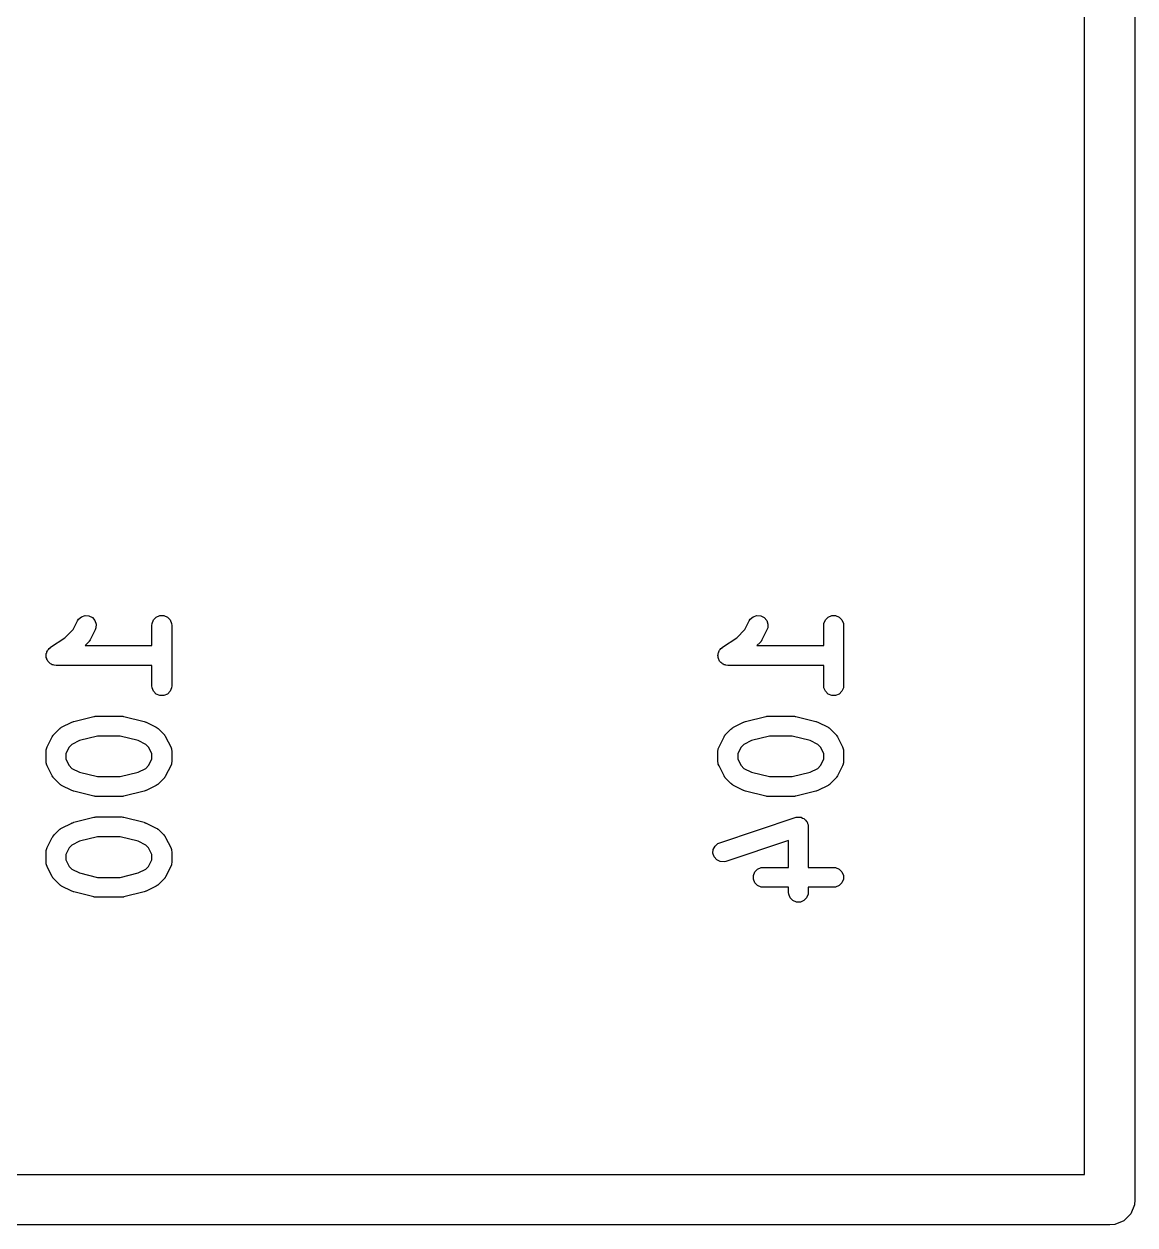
# Model space of a CAD drawing. Extents: x 169.7 to 203.1, y -97.4 to -79.2.
# Drawn here: x 194.7 to 203.1, y -97.39 to -88.3 of the extents above; entities that cross this region are included whole.
import ezdxf

# ---------------------------------------------------------------- set-up
doc = ezdxf.new("R2010")
doc.units = 0
doc.layers.add('BLACK', color=7, linetype='CONTINUOUS')

msp = doc.modelspace()

# ---------------------------------------------------------------- linework, layer by layer
at = {"layer": 'BLACK', "linetype": 'CONTINUOUS'}
for p, q in [((203.1005, -79.415), (203.1005, -97.195)), ((202.7195, -97.0045), (202.7195, -79.6055)), ((195.111616, -92.805729), (195.133724, -92.786556)), ((195.133724, -92.786556), (195.161485, -92.777302)), ((195.161485, -92.777302), (195.190675, -92.779376)), ((195.190675, -92.779376), (195.21685, -92.792463)), ((195.21685, -92.792463), (195.236023, -92.814571)), ((195.679935, -92.810045), (195.700627, -92.789353)), ((195.700627, -92.789353), (195.727663, -92.778154)), ((195.727663, -92.778154), (195.756927, -92.778154)), ((195.756927, -92.778154), (195.783963, -92.789353)), ((195.783963, -92.789353), (195.804655, -92.810045)), ((200.191616, -92.805729), (200.213724, -92.786556)), ((200.213724, -92.786556), (200.241485, -92.777302)), ((200.241485, -92.777302), (200.270675, -92.779376)), ((200.270675, -92.779376), (200.29685, -92.792463)), ((200.29685, -92.792463), (200.316023, -92.814571)), ((200.759935, -92.810045), (200.780627, -92.789353)), ((200.780627, -92.789353), (200.807663, -92.778154)), ((200.807663, -92.778154), (200.836927, -92.778154)), ((200.836927, -92.778154), (200.863963, -92.789353)), ((200.863963, -92.789353), (200.884655, -92.810045)), ((195.0088, -92.945808), (195.071131, -92.883476)), ((195.071131, -92.883476), (195.103784, -92.818172)), ((195.103784, -92.818172), (195.111616, -92.805729)), ((195.237948, -92.885254), (195.199853, -92.961445)), ((195.236023, -92.814571), (195.245277, -92.842332)), ((195.243203, -92.871522), (195.237948, -92.885254)), ((195.245277, -92.842332), (195.243203, -92.871522)), ((195.667295, -92.851713), (195.668736, -92.837081)), ((195.667295, -93.005285), (195.667295, -92.851713)), ((195.668736, -92.837081), (195.679935, -92.810045)), ((195.804655, -92.810045), (195.815854, -92.837081)), ((195.815854, -92.837081), (195.817295, -92.851713)), ((195.817295, -92.851713), (195.817295, -93.308856)), ((200.0888, -92.945808), (200.151131, -92.883476)), ((200.151131, -92.883476), (200.183784, -92.818172)), ((200.183784, -92.818172), (200.191616, -92.805729)), ((200.317948, -92.885254), (200.279853, -92.961445)), ((200.316023, -92.814571), (200.325277, -92.842332)), ((200.323203, -92.871522), (200.317948, -92.885254)), ((200.325277, -92.842332), (200.323203, -92.871522)), ((200.747295, -92.851713), (200.748736, -92.837081)), ((200.747295, -93.005285), (200.747295, -92.851713)), ((200.748736, -92.837081), (200.759935, -92.810045)), ((200.884655, -92.810045), (200.895854, -92.837081)), ((200.895854, -92.837081), (200.897295, -92.851713)), ((200.897295, -92.851713), (200.897295, -93.308856)), ((194.900692, -93.017881), (195.0088, -92.945808)), ((195.185804, -92.980937), (195.161456, -93.005285)), ((195.190522, -92.975187), (195.185804, -92.980937)), ((195.192021, -92.973888), (195.190522, -92.975187)), ((195.193442, -92.971628), (195.192021, -92.973888)), ((195.195131, -92.969572), (195.193442, -92.971628)), ((195.195888, -92.967744), (195.195131, -92.969572)), ((195.199853, -92.961445), (195.195888, -92.967744)), ((199.980692, -93.017881), (200.0888, -92.945808)), ((200.265804, -92.980937), (200.241456, -93.005285)), ((200.270522, -92.975187), (200.265804, -92.980937)), ((200.272021, -92.973888), (200.270522, -92.975187)), ((200.273442, -92.971628), (200.272021, -92.973888)), ((200.275131, -92.969572), (200.273442, -92.971628)), ((200.275888, -92.967744), (200.275131, -92.969572)), ((200.279853, -92.961445), (200.275888, -92.967744)), ((194.867295, -93.080207), (194.868736, -93.073002)), ((194.868736, -93.065653), (194.871577, -93.058792)), ((194.868736, -93.073002), (194.868736, -93.065653)), ((194.871577, -93.058792), (194.873034, -93.051512)), ((194.873034, -93.051512), (194.877122, -93.045406)), ((194.877122, -93.045406), (194.879935, -93.038617)), ((194.879935, -93.038617), (194.885185, -93.033366)), ((194.885185, -93.033366), (194.889317, -93.027197)), ((194.889317, -93.027197), (194.900575, -93.017976)), ((194.900575, -93.017976), (194.900627, -93.017925)), ((194.900627, -93.017925), (194.900649, -93.017915)), ((194.900649, -93.017915), (194.900692, -93.017881)), ((195.161456, -93.005285), (195.667295, -93.005285)), ((199.947295, -93.080207), (199.948736, -93.073002)), ((199.948736, -93.065653), (199.951577, -93.058792)), ((199.948736, -93.073002), (199.948736, -93.065653)), ((199.951577, -93.058792), (199.953034, -93.051512)), ((199.953034, -93.051512), (199.957122, -93.045406)), ((199.957122, -93.045406), (199.959935, -93.038617)), ((199.959935, -93.038617), (199.965185, -93.033366)), ((199.965185, -93.033366), (199.969317, -93.027197)), ((199.969317, -93.027197), (199.980575, -93.017976)), ((199.980575, -93.017976), (199.980627, -93.017925)), ((199.980627, -93.017925), (199.980649, -93.017915)), ((199.980649, -93.017915), (199.980692, -93.017881)), ((200.241456, -93.005285), (200.747295, -93.005285)), ((194.868736, -93.087491), (194.867295, -93.080207)), ((194.868736, -93.094917), (194.868736, -93.087491)), ((194.871547, -93.101705), (194.868736, -93.094917)), ((194.872974, -93.108914), (194.871547, -93.101705)), ((194.877093, -93.115092), (194.872974, -93.108914)), ((194.879935, -93.121953), (194.877093, -93.115092)), ((194.88513, -93.127148), (194.879935, -93.121953)), ((194.889207, -93.133263), (194.88513, -93.127148)), ((194.895376, -93.137394), (194.889207, -93.133263)), ((194.900627, -93.142645), (194.895376, -93.137394)), ((194.907416, -93.145457), (194.900627, -93.142645)), ((194.913522, -93.149546), (194.907416, -93.145457)), ((194.920802, -93.151002), (194.913522, -93.149546)), ((194.927663, -93.153844), (194.920802, -93.151002)), ((194.942141, -93.155269), (194.927663, -93.153844)), ((194.942217, -93.155285), (194.942141, -93.155269)), ((194.942242, -93.155279), (194.942217, -93.155285)), ((194.942295, -93.155285), (194.942242, -93.155279)), ((195.667295, -93.155285), (194.942295, -93.155285)), ((195.667295, -93.308856), (195.667295, -93.155285)), ((199.948736, -93.087491), (199.947295, -93.080207)), ((199.948736, -93.094917), (199.948736, -93.087491)), ((199.951547, -93.101705), (199.948736, -93.094917)), ((199.952974, -93.108914), (199.951547, -93.101705)), ((199.957093, -93.115092), (199.952974, -93.108914)), ((199.959935, -93.121953), (199.957093, -93.115092)), ((199.96513, -93.127148), (199.959935, -93.121953)), ((199.969207, -93.133263), (199.96513, -93.127148)), ((199.975376, -93.137394), (199.969207, -93.133263)), ((199.980627, -93.142645), (199.975376, -93.137394)), ((199.987416, -93.145457), (199.980627, -93.142645)), ((199.993522, -93.149546), (199.987416, -93.145457)), ((200.000802, -93.151002), (199.993522, -93.149546)), ((200.007663, -93.153844), (200.000802, -93.151002)), ((200.022141, -93.155269), (200.007663, -93.153844)), ((200.022217, -93.155285), (200.022141, -93.155269)), ((200.022242, -93.155279), (200.022217, -93.155285)), ((200.022295, -93.155285), (200.022242, -93.155279)), ((200.747295, -93.155285), (200.022295, -93.155285)), ((200.747295, -93.308856), (200.747295, -93.155285)), ((195.668736, -93.323488), (195.667295, -93.308856)), ((195.679935, -93.350524), (195.668736, -93.323488)), ((195.815854, -93.323488), (195.804655, -93.350524)), ((195.817295, -93.308856), (195.815854, -93.323488)), ((200.748736, -93.323488), (200.747295, -93.308856)), ((200.759935, -93.350524), (200.748736, -93.323488)), ((200.895854, -93.323488), (200.884655, -93.350524)), ((200.897295, -93.308856), (200.895854, -93.323488)), ((195.700627, -93.371216), (195.679935, -93.350524)), ((195.727663, -93.382415), (195.700627, -93.371216)), ((195.756927, -93.382415), (195.727663, -93.382415)), ((195.783963, -93.371216), (195.756927, -93.382415)), ((195.804655, -93.350524), (195.783963, -93.371216)), ((200.780627, -93.371216), (200.759935, -93.350524)), ((200.807663, -93.382415), (200.780627, -93.371216)), ((200.836927, -93.382415), (200.807663, -93.382415)), ((200.863963, -93.371216), (200.836927, -93.382415)), ((200.884655, -93.350524), (200.863963, -93.371216)), ((194.984944, -93.622727), (195.061135, -93.584632)), ((195.061135, -93.584632), (195.062204, -93.584222)), ((195.062204, -93.584222), (195.06264, -93.5839)), ((195.06264, -93.5839), (195.068791, -93.581701)), ((195.068791, -93.581701), (195.074867, -93.579377)), ((195.074867, -93.579377), (195.075405, -93.579338)), ((195.075405, -93.579338), (195.076485, -93.578953)), ((195.076485, -93.578953), (195.228867, -93.540857)), ((195.228867, -93.540857), (195.231403, -93.540481)), ((195.231403, -93.540481), (195.232425, -93.540059)), ((195.232425, -93.540059), (195.237937, -93.539516)), ((195.237937, -93.539516), (195.243411, -93.538707)), ((195.243411, -93.538707), (195.244503, -93.538869)), ((195.244503, -93.538869), (195.247057, -93.538618)), ((195.247057, -93.538618), (195.437533, -93.538618)), ((195.437533, -93.538618), (195.440086, -93.538869)), ((195.440086, -93.538869), (195.441179, -93.538707)), ((195.441179, -93.538707), (195.446653, -93.539516)), ((195.446653, -93.539516), (195.452165, -93.540059)), ((195.452165, -93.540059), (195.453185, -93.540481)), ((195.453185, -93.540481), (195.455724, -93.540857)), ((195.455724, -93.540857), (195.608105, -93.578953)), ((195.608105, -93.578953), (195.609184, -93.579338)), ((195.609184, -93.579338), (195.609723, -93.579377)), ((195.609723, -93.579377), (195.615798, -93.581701)), ((195.615798, -93.581701), (195.62195, -93.5839)), ((195.62195, -93.5839), (195.622385, -93.584222)), ((195.622385, -93.584222), (195.623455, -93.584632)), ((195.623455, -93.584632), (195.699645, -93.622727)), ((200.064944, -93.622727), (200.141135, -93.584632)), ((200.141135, -93.584632), (200.142204, -93.584222)), ((200.142204, -93.584222), (200.14264, -93.5839)), ((200.14264, -93.5839), (200.148791, -93.581701)), ((200.148791, -93.581701), (200.154867, -93.579377)), ((200.154867, -93.579377), (200.155405, -93.579338)), ((200.155405, -93.579338), (200.156485, -93.578953)), ((200.156485, -93.578953), (200.308867, -93.540857)), ((200.308867, -93.540857), (200.311403, -93.540481)), ((200.311403, -93.540481), (200.312425, -93.540059)), ((200.312425, -93.540059), (200.317937, -93.539516)), ((200.317937, -93.539516), (200.323411, -93.538707)), ((200.323411, -93.538707), (200.324503, -93.538869)), ((200.324503, -93.538869), (200.327057, -93.538618)), ((200.327057, -93.538618), (200.517533, -93.538618)), ((200.517533, -93.538618), (200.520086, -93.538869)), ((200.520086, -93.538869), (200.521179, -93.538707)), ((200.521179, -93.538707), (200.526653, -93.539516)), ((200.526653, -93.539516), (200.532165, -93.540059)), ((200.532165, -93.540059), (200.533185, -93.540481)), ((200.533185, -93.540481), (200.535724, -93.540857)), ((200.535724, -93.540857), (200.688105, -93.578953)), ((200.688105, -93.578953), (200.689184, -93.579338)), ((200.689184, -93.579338), (200.689723, -93.579377)), ((200.689723, -93.579377), (200.695798, -93.581701)), ((200.695798, -93.581701), (200.70195, -93.5839)), ((200.70195, -93.5839), (200.702385, -93.584222)), ((200.702385, -93.584222), (200.703455, -93.584632)), ((200.703455, -93.584632), (200.779645, -93.622727)), ((194.875213, -93.770554), (194.913308, -93.694363)), ((194.913308, -93.694363), (194.917272, -93.688063)), ((194.917272, -93.688063), (194.91803, -93.686236)), ((194.91803, -93.686236), (194.919718, -93.684179)), ((194.919718, -93.684179), (194.92114, -93.68192)), ((194.92114, -93.68192), (194.922638, -93.68062)), ((194.922638, -93.68062), (194.927357, -93.674871)), ((194.927357, -93.674871), (194.965452, -93.636776)), ((194.965452, -93.636776), (194.971201, -93.632057)), ((194.971201, -93.632057), (194.972501, -93.630559)), ((194.972501, -93.630559), (194.97476, -93.629137)), ((194.97476, -93.629137), (194.976817, -93.627449)), ((194.976817, -93.627449), (194.978644, -93.626691)), ((194.978644, -93.626691), (194.984944, -93.622727)), ((195.256292, -93.688618), (195.12085, -93.722478)), ((195.428298, -93.688618), (195.256292, -93.688618)), ((195.563737, -93.722478), (195.428298, -93.688618)), ((195.699645, -93.622727), (195.705941, -93.62669)), ((195.705941, -93.62669), (195.707771, -93.627448)), ((195.707771, -93.627448), (195.709829, -93.629137)), ((195.709829, -93.629137), (195.712088, -93.630559)), ((195.712088, -93.630559), (195.713387, -93.632057)), ((195.713387, -93.632057), (195.719136, -93.636775)), ((195.719136, -93.636775), (195.757232, -93.67487)), ((195.757232, -93.67487), (195.761952, -93.680621)), ((195.761952, -93.680621), (195.76345, -93.68192)), ((195.76345, -93.68192), (195.764869, -93.684175)), ((195.764869, -93.684175), (195.76656, -93.686235)), ((195.76656, -93.686235), (195.767318, -93.688065)), ((195.767318, -93.688065), (195.771282, -93.694363)), ((195.771282, -93.694363), (195.809377, -93.770554)), ((199.955213, -93.770554), (199.993308, -93.694363)), ((199.993308, -93.694363), (199.997272, -93.688063)), ((199.997272, -93.688063), (199.99803, -93.686236)), ((199.99803, -93.686236), (199.999718, -93.684179)), ((199.999718, -93.684179), (200.00114, -93.68192)), ((200.00114, -93.68192), (200.002638, -93.68062)), ((200.002638, -93.68062), (200.007357, -93.674871)), ((200.007357, -93.674871), (200.045452, -93.636776)), ((200.045452, -93.636776), (200.051201, -93.632057)), ((200.051201, -93.632057), (200.052501, -93.630559)), ((200.052501, -93.630559), (200.05476, -93.629137)), ((200.05476, -93.629137), (200.056817, -93.627449)), ((200.056817, -93.627449), (200.058644, -93.626691)), ((200.058644, -93.626691), (200.064944, -93.622727)), ((200.336292, -93.688618), (200.20085, -93.722478)), ((200.508298, -93.688618), (200.336292, -93.688618)), ((200.643737, -93.722478), (200.508298, -93.688618)), ((200.779645, -93.622727), (200.785941, -93.62669)), ((200.785941, -93.62669), (200.787771, -93.627448)), ((200.787771, -93.627448), (200.789829, -93.629137)), ((200.789829, -93.629137), (200.792088, -93.630559)), ((200.792088, -93.630559), (200.793387, -93.632057)), ((200.793387, -93.632057), (200.799136, -93.636775)), ((200.799136, -93.636775), (200.837232, -93.67487)), ((200.837232, -93.67487), (200.841952, -93.680621)), ((200.841952, -93.680621), (200.84345, -93.68192)), ((200.84345, -93.68192), (200.844869, -93.684175)), ((200.844869, -93.684175), (200.84656, -93.686235)), ((200.84656, -93.686235), (200.847318, -93.688065)), ((200.847318, -93.688065), (200.851282, -93.694363)), ((200.851282, -93.694363), (200.889377, -93.770554)), ((194.867295, -93.804095), (194.868736, -93.789463)), ((194.868736, -93.789463), (194.869767, -93.786973)), ((194.869767, -93.786973), (194.869958, -93.784286)), ((194.869958, -93.784286), (194.875213, -93.770554)), ((195.042029, -93.77233), (195.017295, -93.821799)), ((195.062911, -93.751448), (195.042029, -93.77233)), ((195.12085, -93.722478), (195.062911, -93.751448)), ((195.621677, -93.751448), (195.563737, -93.722478)), ((195.642561, -93.772331), (195.621677, -93.751448)), ((195.667295, -93.821799), (195.642561, -93.772331)), ((195.809377, -93.770554), (195.814632, -93.784286)), ((195.814632, -93.784286), (195.814822, -93.786973)), ((195.814822, -93.786973), (195.815854, -93.789463)), ((195.815854, -93.789463), (195.817295, -93.804095)), ((199.947295, -93.804095), (199.948736, -93.789463)), ((199.948736, -93.789463), (199.949767, -93.786973)), ((199.949767, -93.786973), (199.949958, -93.784286)), ((199.949958, -93.784286), (199.955213, -93.770554)), ((200.122029, -93.77233), (200.097295, -93.821799)), ((200.142911, -93.751448), (200.122029, -93.77233)), ((200.20085, -93.722478), (200.142911, -93.751448)), ((200.701677, -93.751448), (200.643737, -93.722478)), ((200.722561, -93.772331), (200.701677, -93.751448)), ((200.747295, -93.821799), (200.722561, -93.772331)), ((200.889377, -93.770554), (200.894632, -93.784286)), ((200.894632, -93.784286), (200.894822, -93.786973)), ((200.894822, -93.786973), (200.895854, -93.789463)), ((200.895854, -93.789463), (200.897295, -93.804095)), ((194.867295, -93.880285), (194.867295, -93.804095)), ((194.868736, -93.894917), (194.867295, -93.880285)), ((195.017295, -93.821799), (195.017295, -93.86258)), ((195.017295, -93.86258), (195.042029, -93.912049)), ((195.642561, -93.912048), (195.667295, -93.86258)), ((195.667295, -93.86258), (195.667295, -93.821799)), ((195.817295, -93.880285), (195.815854, -93.894917)), ((195.817295, -93.804095), (195.817295, -93.880285)), ((199.947295, -93.880285), (199.947295, -93.804095)), ((199.948736, -93.894917), (199.947295, -93.880285)), ((200.097295, -93.821799), (200.097295, -93.86258)), ((200.097295, -93.86258), (200.122029, -93.912049)), ((200.722561, -93.912048), (200.747295, -93.86258)), ((200.747295, -93.86258), (200.747295, -93.821799)), ((200.897295, -93.880285), (200.895854, -93.894917)), ((200.897295, -93.804095), (200.897295, -93.880285)), ((194.869767, -93.897406), (194.868736, -93.894917)), ((194.869958, -93.900094), (194.869767, -93.897406)), ((194.875213, -93.913826), (194.869958, -93.900094)), ((194.913308, -93.990017), (194.875213, -93.913826)), ((195.042029, -93.912049), (195.062911, -93.932931)), ((195.062911, -93.932931), (195.120851, -93.961901)), ((195.120851, -93.961901), (195.256291, -93.995761)), ((195.428299, -93.995761), (195.563738, -93.961901)), ((195.563738, -93.961901), (195.621677, -93.932931)), ((195.621677, -93.932931), (195.642561, -93.912048)), ((195.809377, -93.913826), (195.771282, -93.990017)), ((195.814632, -93.900094), (195.809377, -93.913826)), ((195.814822, -93.897406), (195.814632, -93.900094)), ((195.815854, -93.894917), (195.814822, -93.897406)), ((199.949767, -93.897406), (199.948736, -93.894917)), ((199.949958, -93.900094), (199.949767, -93.897406)), ((199.955213, -93.913826), (199.949958, -93.900094)), ((199.993308, -93.990017), (199.955213, -93.913826)), ((200.122029, -93.912049), (200.142911, -93.932931)), ((200.142911, -93.932931), (200.200851, -93.961901)), ((200.200851, -93.961901), (200.336291, -93.995761)), ((200.508299, -93.995761), (200.643738, -93.961901)), ((200.643738, -93.961901), (200.701677, -93.932931)), ((200.701677, -93.932931), (200.722561, -93.912048)), ((200.889377, -93.913826), (200.851282, -93.990017)), ((200.894632, -93.900094), (200.889377, -93.913826)), ((200.894822, -93.897406), (200.894632, -93.900094)), ((200.895854, -93.894917), (200.894822, -93.897406)), ((194.917272, -93.996316), (194.913308, -93.990017)), ((194.91803, -93.998144), (194.917272, -93.996316)), ((194.919718, -94.0002), (194.91803, -93.998144)), ((194.92114, -94.00246), (194.919718, -94.0002)), ((194.922638, -94.003759), (194.92114, -94.00246)), ((194.927357, -94.009509), (194.922638, -94.003759)), ((194.965452, -94.047604), (194.927357, -94.009509)), ((194.971201, -94.052322), (194.965452, -94.047604)), ((194.972501, -94.053821), (194.971201, -94.052322)), ((194.97476, -94.055242), (194.972501, -94.053821)), ((194.976817, -94.056931), (194.97476, -94.055242)), ((194.978644, -94.057688), (194.976817, -94.056931)), ((194.984944, -94.061653), (194.978644, -94.057688)), ((195.061135, -94.099748), (194.984944, -94.061653)), ((195.256291, -93.995761), (195.428299, -93.995761)), ((195.699645, -94.061653), (195.623455, -94.099748)), ((195.705941, -94.057689), (195.699645, -94.061653)), ((195.707771, -94.056932), (195.705941, -94.057689)), ((195.709829, -94.055242), (195.707771, -94.056932)), ((195.712088, -94.053821), (195.709829, -94.055242)), ((195.713387, -94.052322), (195.712088, -94.053821)), ((195.719136, -94.047605), (195.713387, -94.052322)), ((195.757232, -94.00951), (195.719136, -94.047605)), ((195.761952, -94.003758), (195.757232, -94.00951)), ((195.76345, -94.00246), (195.761952, -94.003758)), ((195.764869, -94.000204), (195.76345, -94.00246)), ((195.76656, -93.998145), (195.764869, -94.000204)), ((195.767318, -93.996314), (195.76656, -93.998145)), ((195.771282, -93.990017), (195.767318, -93.996314)), ((199.997272, -93.996316), (199.993308, -93.990017)), ((199.99803, -93.998144), (199.997272, -93.996316)), ((199.999718, -94.0002), (199.99803, -93.998144)), ((200.00114, -94.00246), (199.999718, -94.0002)), ((200.002638, -94.003759), (200.00114, -94.00246)), ((200.007357, -94.009509), (200.002638, -94.003759)), ((200.045452, -94.047604), (200.007357, -94.009509)), ((200.051201, -94.052322), (200.045452, -94.047604)), ((200.052501, -94.053821), (200.051201, -94.052322)), ((200.05476, -94.055242), (200.052501, -94.053821)), ((200.056817, -94.056931), (200.05476, -94.055242)), ((200.058644, -94.057688), (200.056817, -94.056931)), ((200.064944, -94.061653), (200.058644, -94.057688)), ((200.141135, -94.099748), (200.064944, -94.061653)), ((200.336291, -93.995761), (200.508299, -93.995761)), ((200.779645, -94.061653), (200.703455, -94.099748)), ((200.785941, -94.057689), (200.779645, -94.061653)), ((200.787771, -94.056932), (200.785941, -94.057689)), ((200.789829, -94.055242), (200.787771, -94.056932)), ((200.792088, -94.053821), (200.789829, -94.055242)), ((200.793387, -94.052322), (200.792088, -94.053821)), ((200.799136, -94.047605), (200.793387, -94.052322)), ((200.837232, -94.00951), (200.799136, -94.047605)), ((200.841952, -94.003758), (200.837232, -94.00951)), ((200.84345, -94.00246), (200.841952, -94.003758)), ((200.844869, -94.000204), (200.84345, -94.00246)), ((200.84656, -93.998145), (200.844869, -94.000204)), ((200.847318, -93.996314), (200.84656, -93.998145)), ((200.851282, -93.990017), (200.847318, -93.996314)), ((195.062204, -94.100157), (195.061135, -94.099748)), ((195.06264, -94.10048), (195.062204, -94.100157)), ((195.068785, -94.102675), (195.06264, -94.10048)), ((195.074867, -94.105003), (195.068785, -94.102675)), ((195.075406, -94.105041), (195.074867, -94.105003)), ((195.076486, -94.105427), (195.075406, -94.105041)), ((195.228867, -94.143522), (195.076486, -94.105427)), ((195.231404, -94.143897), (195.228867, -94.143522)), ((195.232425, -94.14432), (195.231404, -94.143897)), ((195.237927, -94.144861), (195.232425, -94.14432)), ((195.243412, -94.145673), (195.237927, -94.144861)), ((195.244507, -94.145509), (195.243412, -94.145673)), ((195.247057, -94.145761), (195.244507, -94.145509)), ((195.437533, -94.145761), (195.247057, -94.145761)), ((195.440086, -94.145509), (195.437533, -94.145761)), ((195.441178, -94.145672), (195.440086, -94.145509)), ((195.44665, -94.144863), (195.441178, -94.145672)), ((195.452165, -94.14432), (195.44665, -94.144863)), ((195.453186, -94.143896), (195.452165, -94.14432)), ((195.455723, -94.143522), (195.453186, -94.143896)), ((195.608104, -94.105427), (195.455723, -94.143522)), ((195.609183, -94.105041), (195.608104, -94.105427)), ((195.609723, -94.105003), (195.609183, -94.105041)), ((195.615804, -94.102675), (195.609723, -94.105003)), ((195.62195, -94.10048), (195.615804, -94.102675)), ((195.622385, -94.100157), (195.62195, -94.10048)), ((195.623455, -94.099748), (195.622385, -94.100157)), ((200.142204, -94.100157), (200.141135, -94.099748)), ((200.14264, -94.10048), (200.142204, -94.100157)), ((200.148785, -94.102675), (200.14264, -94.10048)), ((200.154867, -94.105003), (200.148785, -94.102675)), ((200.155406, -94.105041), (200.154867, -94.105003)), ((200.156486, -94.105427), (200.155406, -94.105041)), ((200.308867, -94.143522), (200.156486, -94.105427)), ((200.311404, -94.143897), (200.308867, -94.143522)), ((200.312425, -94.14432), (200.311404, -94.143897)), ((200.317927, -94.144861), (200.312425, -94.14432)), ((200.323412, -94.145673), (200.317927, -94.144861)), ((200.324507, -94.145509), (200.323412, -94.145673)), ((200.327057, -94.145761), (200.324507, -94.145509)), ((200.517533, -94.145761), (200.327057, -94.145761)), ((200.520086, -94.145509), (200.517533, -94.145761)), ((200.521178, -94.145672), (200.520086, -94.145509)), ((200.52665, -94.144863), (200.521178, -94.145672)), ((200.532165, -94.14432), (200.52665, -94.144863)), ((200.533186, -94.143896), (200.532165, -94.14432)), ((200.535723, -94.143522), (200.533186, -94.143896)), ((200.688104, -94.105427), (200.535723, -94.143522)), ((200.689183, -94.105041), (200.688104, -94.105427)), ((200.689723, -94.105003), (200.689183, -94.105041)), ((200.695804, -94.102675), (200.689723, -94.105003)), ((200.70195, -94.10048), (200.695804, -94.102675)), ((200.702385, -94.100157), (200.70195, -94.10048)), ((200.703455, -94.099748), (200.702385, -94.100157)), ((195.061135, -94.346537), (195.062204, -94.346127)), ((195.062204, -94.346127), (195.06264, -94.345805)), ((195.06264, -94.345805), (195.068791, -94.343606)), ((195.068791, -94.343606), (195.074867, -94.341282)), ((195.074867, -94.341282), (195.075405, -94.341243)), ((195.075405, -94.341243), (195.076485, -94.340858)), ((195.076485, -94.340858), (195.228867, -94.302762)), ((195.228867, -94.302762), (195.231403, -94.302386)), ((195.231403, -94.302386), (195.232425, -94.301964)), ((195.232425, -94.301964), (195.237937, -94.301421)), ((195.237937, -94.301421), (195.243411, -94.300612)), ((195.243411, -94.300612), (195.244503, -94.300774)), ((195.244503, -94.300774), (195.247057, -94.300523)), ((195.247057, -94.300523), (195.437533, -94.300523)), ((195.437533, -94.300523), (195.440086, -94.300774)), ((195.440086, -94.300774), (195.441179, -94.300612)), ((195.441179, -94.300612), (195.446653, -94.301421)), ((195.446653, -94.301421), (195.452165, -94.301964)), ((195.452165, -94.301964), (195.453185, -94.302386)), ((195.453185, -94.302386), (195.455724, -94.302762)), ((195.455724, -94.302762), (195.608105, -94.340858)), ((195.608105, -94.340858), (195.609184, -94.341243)), ((195.609184, -94.341243), (195.609723, -94.341282)), ((195.609723, -94.341282), (195.615798, -94.343606)), ((195.615798, -94.343606), (195.62195, -94.345805)), ((195.62195, -94.345805), (195.622385, -94.346127)), ((195.622385, -94.346127), (195.623455, -94.346537)), ((199.960483, -94.494849), (200.531911, -94.304372)), ((200.531911, -94.304372), (200.539165, -94.302722)), ((200.539165, -94.302722), (200.540996, -94.301964)), ((200.540996, -94.301964), (200.5425, -94.301964)), ((200.5425, -94.301964), (200.546247, -94.301112)), ((200.546247, -94.301112), (200.558232, -94.301964)), ((200.558232, -94.301964), (200.57026, -94.301964)), ((200.57026, -94.301964), (200.572751, -94.302996)), ((200.572751, -94.302996), (200.575437, -94.303187)), ((200.575437, -94.303187), (200.586184, -94.30856)), ((200.586184, -94.30856), (200.597296, -94.313163)), ((200.597296, -94.313163), (200.599201, -94.315068)), ((200.599201, -94.315068), (200.601611, -94.316273)), ((200.601611, -94.316273), (200.609488, -94.325355)), ((200.609488, -94.325355), (200.617988, -94.333855)), ((200.617988, -94.333855), (200.619018, -94.336343)), ((200.619018, -94.336343), (200.620785, -94.33838)), ((200.620785, -94.33838), (200.624586, -94.349783)), ((194.922638, -94.442525), (194.927357, -94.436776)), ((194.927357, -94.436776), (194.965452, -94.398681)), ((194.965452, -94.398681), (194.971201, -94.393962)), ((194.971201, -94.393962), (194.972501, -94.392464)), ((194.972501, -94.392464), (194.97476, -94.391042)), ((194.97476, -94.391042), (194.976817, -94.389354)), ((194.976817, -94.389354), (194.978644, -94.388596)), ((194.978644, -94.388596), (194.984944, -94.384632)), ((194.984944, -94.384632), (195.061135, -94.346537)), ((195.623455, -94.346537), (195.699645, -94.384632)), ((195.699645, -94.384632), (195.705941, -94.388595)), ((195.705941, -94.388595), (195.707771, -94.389353)), ((195.707771, -94.389353), (195.709829, -94.391042)), ((195.709829, -94.391042), (195.712088, -94.392464)), ((195.712088, -94.392464), (195.713387, -94.393962)), ((195.713387, -94.393962), (195.719136, -94.39868)), ((195.719136, -94.39868), (195.757232, -94.436775)), ((195.757232, -94.436775), (195.761952, -94.442526)), ((200.624586, -94.349783), (200.629187, -94.360891)), ((200.629187, -94.360891), (200.629563, -94.364717)), ((200.629563, -94.364717), (200.630039, -94.366143)), ((200.630039, -94.366143), (200.629898, -94.368117)), ((200.629898, -94.368117), (200.630628, -94.375523)), ((200.630628, -94.375523), (200.630628, -94.681476)), ((194.875213, -94.532459), (194.913308, -94.456268)), ((194.913308, -94.456268), (194.917272, -94.449968)), ((194.917272, -94.449968), (194.91803, -94.448141)), ((194.91803, -94.448141), (194.919718, -94.446084)), ((194.919718, -94.446084), (194.92114, -94.443825)), ((194.92114, -94.443825), (194.922638, -94.442525)), ((195.062911, -94.513353), (195.042029, -94.534235)), ((195.12085, -94.484383), (195.062911, -94.513353)), ((195.256292, -94.450523), (195.12085, -94.484383)), ((195.428298, -94.450523), (195.256292, -94.450523)), ((195.563737, -94.484383), (195.428298, -94.450523)), ((195.621677, -94.513353), (195.563737, -94.484383)), ((195.642561, -94.534236), (195.621677, -94.513353)), ((195.761952, -94.442526), (195.76345, -94.443825)), ((195.76345, -94.443825), (195.764869, -94.44608)), ((195.764869, -94.44608), (195.76656, -94.44814)), ((195.76656, -94.44814), (195.767318, -94.44997)), ((195.767318, -94.44997), (195.771282, -94.456268)), ((195.771282, -94.456268), (195.809377, -94.532459)), ((199.911863, -94.54619), (199.92495, -94.520017)), ((199.92495, -94.520017), (199.947057, -94.500843)), ((199.947057, -94.500843), (199.960483, -94.494849)), ((200.480628, -94.479579), (200.007917, -94.637151)), ((200.480628, -94.681476), (200.480628, -94.479579)), ((194.867295, -94.566), (194.868736, -94.551368)), ((194.867295, -94.64219), (194.867295, -94.566)), ((194.868736, -94.551368), (194.869767, -94.548878)), ((194.869767, -94.548878), (194.869958, -94.546191)), ((194.869958, -94.546191), (194.875213, -94.532459)), ((195.042029, -94.534235), (195.017295, -94.583704)), ((195.017295, -94.583704), (195.017295, -94.624485)), ((195.667295, -94.583704), (195.642561, -94.534236)), ((195.667295, -94.624485), (195.667295, -94.583704)), ((195.809377, -94.532459), (195.814632, -94.546191)), ((195.814632, -94.546191), (195.814822, -94.548878)), ((195.814822, -94.548878), (195.815854, -94.551368)), ((195.815854, -94.551368), (195.817295, -94.566)), ((195.817295, -94.566), (195.817295, -94.64219)), ((199.909789, -94.57538), (199.911863, -94.54619)), ((199.919043, -94.603143), (199.909789, -94.57538)), ((199.938217, -94.62525), (199.919043, -94.603143)), ((194.868736, -94.656822), (194.867295, -94.64219)), ((194.869767, -94.659311), (194.868736, -94.656822)), ((194.869958, -94.661999), (194.869767, -94.659311)), ((194.875213, -94.675731), (194.869958, -94.661999)), ((194.913308, -94.751922), (194.875213, -94.675731)), ((195.017295, -94.624485), (195.042029, -94.673954)), ((195.042029, -94.673954), (195.062911, -94.694836)), ((195.062911, -94.694836), (195.120851, -94.723806)), ((195.563738, -94.723806), (195.621677, -94.694836)), ((195.621677, -94.694836), (195.642561, -94.673953)), ((195.642561, -94.673953), (195.667295, -94.624485)), ((195.809377, -94.675731), (195.771282, -94.751922)), ((195.814632, -94.661999), (195.809377, -94.675731)), ((195.814822, -94.659311), (195.814632, -94.661999)), ((195.815854, -94.656822), (195.814822, -94.659311)), ((195.817295, -94.64219), (195.815854, -94.656822)), ((199.96439, -94.638337), (199.938217, -94.62525)), ((199.99358, -94.640411), (199.96439, -94.638337)), ((200.007917, -94.637151), (199.99358, -94.640411)), ((200.226601, -94.714808), (200.247293, -94.694116)), ((200.247293, -94.694116), (200.274329, -94.682917)), ((200.274329, -94.682917), (200.288961, -94.681476)), ((200.288961, -94.681476), (200.480628, -94.681476)), ((200.630628, -94.681476), (200.822295, -94.681476)), ((200.822295, -94.681476), (200.836927, -94.682917)), ((200.836927, -94.682917), (200.863963, -94.694116)), ((200.863963, -94.694116), (200.884655, -94.714808)), ((194.917272, -94.758221), (194.913308, -94.751922)), ((194.91803, -94.760049), (194.917272, -94.758221)), ((194.919718, -94.762105), (194.91803, -94.760049)), ((194.92114, -94.764365), (194.919718, -94.762105)), ((194.922638, -94.765664), (194.92114, -94.764365)), ((194.927357, -94.771414), (194.922638, -94.765664)), ((194.965452, -94.809509), (194.927357, -94.771414)), ((195.120851, -94.723806), (195.256291, -94.757666)), ((195.256291, -94.757666), (195.428299, -94.757666)), ((195.428299, -94.757666), (195.563738, -94.723806)), ((195.757232, -94.771415), (195.719136, -94.80951)), ((195.761952, -94.765663), (195.757232, -94.771415)), ((195.76345, -94.764365), (195.761952, -94.765663)), ((195.764869, -94.762109), (195.76345, -94.764365)), ((195.76656, -94.76005), (195.764869, -94.762109)), ((195.767318, -94.758219), (195.76656, -94.76005)), ((195.771282, -94.751922), (195.767318, -94.758219)), ((200.215402, -94.741844), (200.226601, -94.714808)), ((200.215402, -94.771108), (200.215402, -94.741844)), ((200.226601, -94.798144), (200.215402, -94.771108)), ((200.247293, -94.818836), (200.226601, -94.798144)), ((200.884655, -94.798144), (200.863963, -94.818836)), ((200.884655, -94.714808), (200.895854, -94.741844)), ((200.895854, -94.771108), (200.884655, -94.798144)), ((200.895854, -94.741844), (200.895854, -94.771108)), ((194.971201, -94.814227), (194.965452, -94.809509)), ((194.972501, -94.815726), (194.971201, -94.814227)), ((194.97476, -94.817147), (194.972501, -94.815726)), ((194.976817, -94.818836), (194.97476, -94.817147)), ((194.978644, -94.819593), (194.976817, -94.818836)), ((194.984944, -94.823558), (194.978644, -94.819593)), ((195.061135, -94.861653), (194.984944, -94.823558)), ((195.062204, -94.862062), (195.061135, -94.861653)), ((195.06264, -94.862385), (195.062204, -94.862062)), ((195.068785, -94.86458), (195.06264, -94.862385)), ((195.074867, -94.866908), (195.068785, -94.86458)), ((195.075406, -94.866946), (195.074867, -94.866908)), ((195.076486, -94.867332), (195.075406, -94.866946)), ((195.228867, -94.905427), (195.076486, -94.867332)), ((195.608104, -94.867332), (195.455723, -94.905427)), ((195.609183, -94.866946), (195.608104, -94.867332)), ((195.609723, -94.866908), (195.609183, -94.866946)), ((195.615804, -94.86458), (195.609723, -94.866908)), ((195.62195, -94.862385), (195.615804, -94.86458)), ((195.622385, -94.862062), (195.62195, -94.862385)), ((195.623455, -94.861653), (195.622385, -94.862062)), ((195.699645, -94.823558), (195.623455, -94.861653)), ((195.705941, -94.819594), (195.699645, -94.823558)), ((195.707771, -94.818837), (195.705941, -94.819594)), ((195.709829, -94.817147), (195.707771, -94.818837)), ((195.712088, -94.815726), (195.709829, -94.817147)), ((195.713387, -94.814227), (195.712088, -94.815726)), ((195.719136, -94.80951), (195.713387, -94.814227)), ((200.274329, -94.830035), (200.247293, -94.818836)), ((200.288961, -94.831476), (200.274329, -94.830035)), ((200.480628, -94.831476), (200.288961, -94.831476)), ((200.480628, -94.870762), (200.480628, -94.831476)), ((200.482069, -94.885394), (200.480628, -94.870762)), ((200.493268, -94.91243), (200.482069, -94.885394)), ((200.629187, -94.885394), (200.617988, -94.91243)), ((200.630628, -94.870762), (200.629187, -94.885394)), ((200.822295, -94.831476), (200.630628, -94.831476)), ((200.630628, -94.831476), (200.630628, -94.870762)), ((200.836927, -94.830035), (200.822295, -94.831476)), ((200.863963, -94.818836), (200.836927, -94.830035)), ((195.231404, -94.905802), (195.228867, -94.905427)), ((195.232425, -94.906225), (195.231404, -94.905802)), ((195.237927, -94.906766), (195.232425, -94.906225)), ((195.243412, -94.907578), (195.237927, -94.906766)), ((195.244507, -94.907414), (195.243412, -94.907578)), ((195.247057, -94.907666), (195.244507, -94.907414)), ((195.437533, -94.907666), (195.247057, -94.907666)), ((195.440086, -94.907414), (195.437533, -94.907666)), ((195.441178, -94.907577), (195.440086, -94.907414)), ((195.44665, -94.906768), (195.441178, -94.907577)), ((195.452165, -94.906225), (195.44665, -94.906768)), ((195.453186, -94.905801), (195.452165, -94.906225)), ((195.455723, -94.905427), (195.453186, -94.905801)), ((200.51396, -94.933122), (200.493268, -94.91243)), ((200.540996, -94.944321), (200.51396, -94.933122)), ((200.57026, -94.944321), (200.540996, -94.944321)), ((200.597296, -94.933122), (200.57026, -94.944321)), ((200.617988, -94.91243), (200.597296, -94.933122)), ((170.0805, -97.0045), (202.7195, -97.0045)), ((203.09684, -97.232165), (203.068395, -97.300836)), ((203.1005, -97.195), (203.09684, -97.232165)), ((203.068395, -97.300836), (203.015836, -97.353395)), ((202.91, -97.3855), (169.89, -97.3855)), ((202.947165, -97.38184), (202.91, -97.3855)), ((203.015836, -97.353395), (202.947165, -97.38184))]:
    msp.add_line(p, q, dxfattribs=at)

doc.saveas('drawing.dxf')
